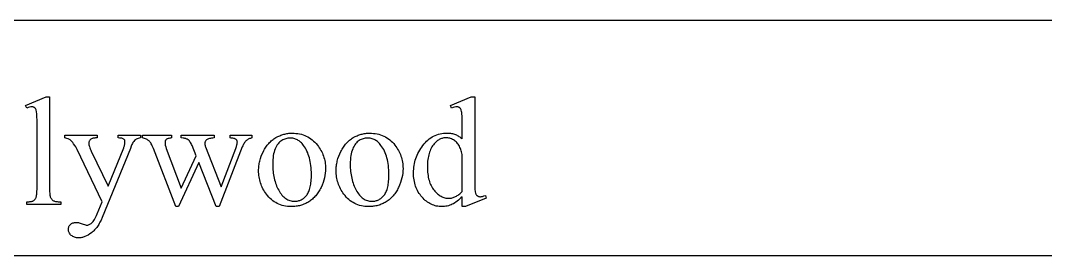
# Model space of a CAD drawing. Extents: x -4 to 204, y -54 to 64.
# Drawn here: x 82.76 to 91.48, y 58.37 to 60.37 of the extents above; entities that cross this region are included whole.
import ezdxf

# ---------------------------------------------------------------- set-up
doc = ezdxf.new("R2010")
doc.units = 0
doc.header["$MEASUREMENT"] = 0
doc.layers.add('LAYER_1', color=3, linetype='CONTINUOUS')

msp = doc.modelspace()

# ---------------------------------------------------------------- linework, layer by layer
at = {"layer": 'LAYER_1'}
for points in [[(74.07673, 58.37219), (96.82673, 58.37219), (96.82673, 60.37219), (74.07673, 60.37219)], [(83.01246, 59.72177), (83.01246, 58.93958), (83.01296, 58.91423), (83.01359, 58.90331), (83.01447, 58.89355), (83.0156, 58.88496), (83.01699, 58.87754), (83.01862, 58.87128), (83.02051, 58.86619), (83.02266, 58.86182), (83.02507, 58.85772), (83.02777, 58.85389), (83.03073, 58.85034), (83.03396, 58.84705), (83.03747, 58.84404), (83.04124, 58.8413), (83.04529, 58.83883), (83.04993, 58.83664), (83.05547, 58.83475), (83.06192, 58.83314), (83.06927, 58.83183), (83.07753, 58.83081), (83.0867, 58.83008), (83.09677, 58.82964), (83.10774, 58.8295), (83.10774, 58.80632), (82.81868, 58.80632), (82.81868, 58.8295), (82.83735, 58.83002), (82.84548, 58.83067), (82.8528, 58.83159), (82.85932, 58.83277), (82.86504, 58.8342), (82.86994, 58.8359), (82.87405, 58.83787), (82.87765, 58.84013), (82.88105, 58.84273), (82.88425, 58.84568), (82.88725, 58.84897), (82.89004, 58.8526), (82.89264, 58.85658), (82.89503, 58.86089), (82.89722, 58.86555), (82.89919, 58.87093), (82.90089, 58.87742), (82.90232, 58.88501), (82.9035, 58.89371), (82.90442, 58.90352), (82.90507, 58.91444), (82.90559, 58.93958), (82.90559, 59.4752), (82.90531, 59.52029), (82.90447, 59.55576), (82.90306, 59.58161), (82.90214, 59.59093), (82.90109, 59.59784), (82.89849, 59.60837), (82.89694, 59.61295), (82.89521, 59.61708), (82.89332, 59.62075), (82.89125, 59.62398), (82.88901, 59.62675), (82.8866, 59.62907), (82.88402, 59.63103), (82.88127, 59.63273), (82.87835, 59.63417), (82.87526, 59.63534), (82.86856, 59.63691), (82.86117, 59.63744), (82.85685, 59.63728), (82.85224, 59.63679), (82.84218, 59.63486), (82.831, 59.63164), (82.81868, 59.62714), (82.80774, 59.64967), (82.98349, 59.72177)], [(86.52233, 58.87263), (86.51158, 58.86176), (86.50089, 58.85169), (86.49025, 58.84241), (86.47968, 58.83392), (86.46917, 58.82623), (86.45872, 58.81934), (86.44833, 58.81324), (86.438, 58.80793), (86.4276, 58.80333), (86.41699, 58.79934), (86.40619, 58.79597), (86.39519, 58.7932), (86.38398, 58.79106), (86.37257, 58.78952), (86.36097, 58.7886), (86.34916, 58.7883), (86.33718, 58.78861), (86.3254, 58.78956), (86.3138, 58.79114), (86.3024, 58.79334), (86.29119, 58.79619), (86.28017, 58.79966), (86.26934, 58.80376), (86.25871, 58.80849), (86.24826, 58.81386), (86.238, 58.81986), (86.22794, 58.82648), (86.21807, 58.83374), (86.20839, 58.84163), (86.19889, 58.85015), (86.1896, 58.85931), (86.18049, 58.86909), (86.17176, 58.87937), (86.16359, 58.89001), (86.15598, 58.90101), (86.14894, 58.91236), (86.14246, 58.92408), (86.13655, 58.93616), (86.1312, 58.94859), (86.12641, 58.96139), (86.12218, 58.97455), (86.11852, 58.98806), (86.11543, 59.00194), (86.11289, 59.01617), (86.11092, 59.03077), (86.10951, 59.04572), (86.10867, 59.06103), (86.10838, 59.07671), (86.1087, 59.09248), (86.10963, 59.10808), (86.11119, 59.12351), (86.11337, 59.13877), (86.11618, 59.15387), (86.11961, 59.16879), (86.12366, 59.18355), (86.12834, 59.19814), (86.13364, 59.21256), (86.13957, 59.22681), (86.14612, 59.2409), (86.15329, 59.25481), (86.16108, 59.26856), (86.1695, 59.28214), (86.17855, 59.29555), (86.18821, 59.30879), (86.19837, 59.32153), (86.20888, 59.33346), (86.21975, 59.34456), (86.23098, 59.35484), (86.24257, 59.3643), (86.25451, 59.37293), (86.26681, 59.38074), (86.27947, 59.38773), (86.29248, 59.3939), (86.30585, 59.39924), (86.31958, 59.40377), (86.33367, 59.40747), (86.34811, 59.41035), (86.36291, 59.4124), (86.37806, 59.41364), (86.39358, 59.41405), (86.40321, 59.41385), (86.41263, 59.41327), (86.42184, 59.4123), (86.43084, 59.41095), (86.43962, 59.40921), (86.4482, 59.40708), (86.45656, 59.40456), (86.46471, 59.40165), (86.47266, 59.39836), (86.48039, 59.39468), (86.48791, 59.39062), (86.49521, 59.38616), (86.50231, 59.38132), (86.5092, 59.37609), (86.51587, 59.37048), (86.52233, 59.36448), (86.52233, 59.47327), (86.52203, 59.51894), (86.52113, 59.55487), (86.51962, 59.58107), (86.51864, 59.59051), (86.5175, 59.59752), (86.51475, 59.60819), (86.51311, 59.61282), (86.51131, 59.617), (86.50933, 59.62071), (86.50718, 59.62396), (86.50486, 59.62674), (86.50238, 59.62907), (86.49972, 59.63103), (86.4969, 59.63273), (86.49393, 59.63417), (86.49079, 59.63534), (86.48403, 59.63691), (86.47662, 59.63744), (86.46757, 59.63679), (86.45715, 59.63486), (86.44536, 59.63164), (86.4322, 59.62714), (86.42383, 59.64967), (86.59959, 59.72177), (86.62856, 59.72177), (86.62856, 59.04001), (86.62886, 58.99324), (86.62976, 58.95656), (86.63127, 58.92999), (86.63225, 58.92049), (86.63338, 58.91351), (86.63616, 58.90295), (86.63782, 58.89832), (86.63966, 58.89412), (86.64168, 58.89035), (86.64389, 58.88701), (86.64627, 58.88411), (86.64883, 58.88164), (86.65437, 58.8777), (86.6573, 58.87615), (86.66034, 58.87488), (86.6635, 58.8739), (86.66676, 58.87319), (86.67362, 58.87263), (86.67815, 58.8728), (86.68304, 58.87331), (86.6939, 58.87537), (86.70621, 58.87879), (86.71997, 58.88357), (86.72705, 58.86104), (86.55195, 58.7883), (86.52233, 58.7883)], [(83.1425, 59.39602), (83.4174, 59.39602), (83.4174, 59.3722), (83.40388, 59.3722), (83.39686, 59.372), (83.3903, 59.37142), (83.38419, 59.37044), (83.37853, 59.36906), (83.37332, 59.3673), (83.36857, 59.36514), (83.36427, 59.36259), (83.36042, 59.35965), (83.35703, 59.35641), (83.35409, 59.35299), (83.3516, 59.34937), (83.34956, 59.34556), (83.34797, 59.34157), (83.34684, 59.33738), (83.34616, 59.333), (83.34594, 59.32842), (83.34627, 59.32185), (83.34727, 59.31466), (83.34892, 59.30688), (83.35125, 59.29849), (83.35424, 59.2895), (83.35789, 59.2799), (83.3622, 59.2697), (83.36718, 59.2589), (83.51074, 58.96147), (83.64272, 59.28722), (83.64528, 59.29381), (83.64751, 59.30038), (83.64939, 59.30693), (83.65093, 59.31346), (83.65212, 59.31996), (83.65298, 59.32645), (83.65349, 59.33292), (83.65366, 59.33937), (83.65338, 59.3448), (83.65254, 59.34951), (83.65113, 59.35349), (83.64916, 59.35675), (83.64622, 59.36011), (83.64256, 59.36311), (83.63817, 59.36574), (83.63306, 59.36802), (83.62654, 59.36985), (83.61793, 59.37115), (83.60723, 59.37194), (83.59444, 59.3722), (83.59444, 59.39602), (83.78628, 59.39602), (83.78628, 59.3722), (83.77505, 59.37059), (83.7652, 59.36834), (83.75671, 59.36544), (83.74959, 59.3619), (83.74299, 59.35719), (83.73607, 59.3508), (83.72882, 59.34271), (83.72126, 59.33293), (83.71772, 59.32645), (83.71289, 59.31603), (83.70677, 59.30167), (83.69937, 59.28336), (83.45924, 58.69495), (83.45021, 58.6742), (83.44051, 58.65475), (83.43541, 58.64552), (83.43014, 58.63662), (83.4247, 58.62804), (83.41909, 58.61979), (83.41331, 58.61186), (83.40736, 58.60427), (83.40125, 58.597), (83.39497, 58.59005), (83.38851, 58.58344), (83.38189, 58.57715), (83.3751, 58.57118), (83.36815, 58.56555), (83.35413, 58.55529), (83.34024, 58.5464), (83.32649, 58.53887), (83.31286, 58.53272), (83.3061, 58.53015), (83.29937, 58.52793), (83.29267, 58.52605), (83.28601, 58.52451), (83.27937, 58.52331), (83.27277, 58.52246), (83.26621, 58.52194), (83.25967, 58.52177), (83.25039, 58.52211), (83.24152, 58.52314), (83.23309, 58.52485), (83.22507, 58.52724), (83.21747, 58.53032), (83.2103, 58.53408), (83.20355, 58.53853), (83.19722, 58.54366), (83.19149, 58.54923), (83.18652, 58.55501), (83.18232, 58.56098), (83.17888, 58.56716), (83.1762, 58.57354), (83.17429, 58.58011), (83.17314, 58.58689), (83.17276, 58.59387), (83.17304, 58.60047), (83.17387, 58.60673), (83.17525, 58.61266), (83.17719, 58.61826), (83.17968, 58.62352), (83.18272, 58.62846), (83.18632, 58.63306), (83.19047, 58.63733), (83.1951, 58.64118), (83.20014, 58.64451), (83.2056, 58.64733), (83.21147, 58.64964), (83.21775, 58.65144), (83.22444, 58.65272), (83.23155, 58.65349), (83.23907, 58.65375), (83.24462, 58.65352), (83.25066, 58.65286), (83.25718, 58.65175), (83.26418, 58.6502), (83.27963, 58.64578), (83.29701, 58.63958), (83.30868, 58.63536), (83.31793, 58.63234), (83.32477, 58.63053), (83.3292, 58.62993), (83.33408, 58.63024), (83.33908, 58.63117), (83.34418, 58.63273), (83.3494, 58.63492), (83.35472, 58.63772), (83.36016, 58.64115), (83.36571, 58.64521), (83.37137, 58.64988), (83.37709, 58.65546), (83.38281, 58.6622), (83.38855, 58.6701), (83.3943, 58.67917), (83.40006, 58.68942), (83.40583, 58.70082), (83.41161, 58.7134), (83.4174, 58.72714), (83.45924, 58.8295), (83.24744, 59.27435), (83.24189, 59.28493), (83.23489, 59.29672), (83.22644, 59.30971), (83.21654, 59.32392), (83.20885, 59.33426), (83.20189, 59.34275), (83.19566, 59.34939), (83.19014, 59.35417), (83.18616, 59.35671), (83.18161, 59.35916), (83.17083, 59.36383), (83.15779, 59.36818), (83.1425, 59.3722)], [(83.80238, 59.39602), (84.04959, 59.39602), (84.04959, 59.3722), (84.04142, 59.37145), (84.03399, 59.37047), (84.0273, 59.36927), (84.02134, 59.36786), (84.01611, 59.36622), (84.01162, 59.36435), (84.00787, 59.36227), (84.00484, 59.35997), (84.00235, 59.35742), (84.0002, 59.35462), (83.99837, 59.35155), (83.99688, 59.34822), (83.99571, 59.34463), (83.99488, 59.34078), (83.99439, 59.33666), (83.99422, 59.33229), (83.99439, 59.32717), (83.9949, 59.32178), (83.99696, 59.31024), (84.00038, 59.29764), (84.00516, 59.284), (84.13135, 58.94473), (84.25817, 59.22091), (84.22469, 59.30782), (84.22068, 59.31711), (84.21636, 59.32565), (84.21175, 59.33344), (84.20683, 59.34049), (84.20161, 59.3468), (84.19608, 59.35236), (84.19026, 59.35718), (84.18413, 59.36126), (84.18021, 59.3634), (84.17552, 59.36532), (84.17007, 59.36702), (84.16386, 59.3685), (84.15687, 59.36976), (84.14913, 59.37079), (84.13135, 59.3722), (84.13135, 59.39602), (84.41203, 59.39602), (84.41203, 59.3722), (84.40087, 59.37152), (84.39055, 59.37043), (84.38107, 59.36894), (84.37244, 59.36705), (84.36465, 59.36476), (84.35771, 59.36206), (84.35162, 59.35896), (84.34637, 59.35546), (84.34335, 59.3527), (84.34073, 59.34955), (84.33852, 59.34602), (84.33671, 59.3421), (84.3353, 59.33781), (84.3343, 59.33313), (84.33369, 59.32807), (84.33349, 59.32263), (84.33381, 59.31615), (84.33478, 59.30959), (84.33639, 59.30295), (84.33864, 59.29624), (84.47255, 58.95761), (84.5968, 59.284), (84.60243, 59.3005), (84.60645, 59.31523), (84.60786, 59.32193), (84.60887, 59.32818), (84.60947, 59.334), (84.60967, 59.33937), (84.60948, 59.34239), (84.60889, 59.34532), (84.60791, 59.34818), (84.60653, 59.35096), (84.60477, 59.35365), (84.60261, 59.35627), (84.60006, 59.3588), (84.59712, 59.36126), (84.5936, 59.36354), (84.58933, 59.36556), (84.58431, 59.36732), (84.57853, 59.36882), (84.572, 59.37006), (84.56471, 59.37103), (84.55667, 59.37175), (84.54787, 59.3722), (84.54787, 59.39602), (84.73392, 59.39602), (84.73392, 59.3722), (84.72703, 59.37092), (84.72038, 59.36918), (84.71396, 59.36698), (84.70777, 59.36431), (84.70181, 59.36119), (84.69608, 59.3576), (84.69058, 59.35354), (84.68532, 59.34902), (84.68028, 59.34405), (84.67548, 59.3386), (84.67091, 59.3327), (84.66657, 59.32633), (84.66246, 59.3195), (84.65858, 59.31221), (84.65493, 59.30445), (84.65152, 59.29624), (84.45452, 58.7883), (84.42813, 58.7883), (84.2807, 59.1649), (84.10881, 58.7883), (84.08499, 58.7883), (83.89572, 59.284), (83.89107, 59.29527), (83.88643, 59.30559), (83.88181, 59.31495), (83.87721, 59.32335), (83.87264, 59.3308), (83.86808, 59.3373), (83.86354, 59.34283), (83.85903, 59.34742), (83.8542, 59.35139), (83.84873, 59.35512), (83.84261, 59.3586), (83.83585, 59.36182), (83.82845, 59.36479), (83.8204, 59.36751), (83.81171, 59.36998), (83.80238, 59.3722)], [(85.07577, 59.4134), (85.0923, 59.41301), (85.10842, 59.41181), (85.12412, 59.40983), (85.13942, 59.40705), (85.1543, 59.40347), (85.16877, 59.3991), (85.18283, 59.39393), (85.19647, 59.38797), (85.20971, 59.38122), (85.22253, 59.37367), (85.23493, 59.36533), (85.24693, 59.35619), (85.25851, 59.34625), (85.26968, 59.33553), (85.28044, 59.324), (85.29079, 59.31169), (85.29913, 59.30072), (85.30693, 59.28956), (85.3142, 59.27819), (85.32092, 59.26662), (85.32711, 59.25485), (85.33276, 59.24288), (85.33788, 59.23071), (85.34245, 59.21834), (85.34649, 59.20576), (85.34998, 59.19299), (85.35294, 59.18001), (85.35537, 59.16684), (85.35725, 59.15346), (85.35859, 59.13988), (85.3594, 59.1261), (85.35967, 59.11211), (85.35908, 59.09229), (85.3573, 59.0724), (85.35433, 59.05245), (85.35018, 59.03245), (85.34483, 59.01238), (85.33831, 58.99225), (85.33059, 58.97206), (85.32169, 58.95181), (85.31683, 58.94183), (85.31175, 58.93216), (85.30644, 58.9228), (85.30091, 58.91375), (85.29515, 58.90501), (85.28917, 58.89659), (85.28297, 58.88848), (85.27654, 58.88068), (85.26989, 58.87319), (85.26302, 58.86601), (85.25592, 58.85915), (85.2486, 58.85259), (85.24105, 58.84635), (85.23328, 58.84042), (85.22529, 58.8348), (85.21707, 58.8295), (85.20869, 58.82451), (85.20018, 58.81984), (85.19156, 58.81549), (85.18281, 58.81147), (85.17395, 58.80777), (85.16497, 58.80439), (85.15588, 58.80133), (85.14666, 58.7986), (85.13733, 58.79618), (85.12788, 58.79409), (85.11831, 58.79232), (85.10862, 58.79087), (85.09881, 58.78974), (85.08889, 58.78894), (85.07885, 58.78846), (85.06868, 58.7883), (85.05224, 58.78871), (85.03622, 58.78995), (85.02063, 58.79203), (85.00547, 58.79493), (84.99074, 58.79867), (84.97643, 58.80323), (84.96255, 58.80863), (84.9491, 58.81485), (84.93608, 58.8219), (84.92348, 58.82979), (84.91131, 58.8385), (84.89957, 58.84805), (84.88826, 58.85842), (84.87737, 58.86962), (84.86691, 58.88166), (84.85688, 58.89452), (84.84885, 58.90579), (84.84134, 58.91723), (84.83435, 58.92884), (84.82787, 58.94063), (84.82191, 58.95258), (84.81647, 58.96471), (84.81155, 58.97701), (84.80715, 58.98948), (84.80326, 59.00211), (84.7999, 59.01492), (84.79705, 59.02791), (84.79472, 59.04106), (84.7929, 59.05438), (84.79161, 59.06788), (84.79083, 59.08154), (84.79057, 59.09538), (84.79073, 59.10551), (84.7912, 59.11564), (84.79199, 59.12576), (84.79309, 59.13587), (84.7945, 59.14598), (84.79623, 59.15608), (84.79827, 59.16617), (84.80063, 59.17625), (84.8033, 59.18633), (84.80629, 59.19639), (84.81321, 59.21651), (84.82138, 59.23659), (84.83081, 59.25664), (84.83594, 59.2665), (84.84126, 59.27603), (84.84679, 59.28523), (84.85252, 59.2941), (84.85844, 59.30265), (84.86456, 59.31087), (84.87088, 59.31876), (84.8774, 59.32633), (84.88412, 59.33357), (84.89104, 59.34048), (84.89815, 59.34707), (84.90547, 59.35333), (84.91298, 59.35926), (84.92069, 59.36487), (84.9286, 59.37015), (84.93671, 59.3751), (84.95325, 59.38408), (84.97003, 59.39186), (84.97851, 59.3953), (84.98705, 59.39844), (84.99565, 59.40128), (85.00431, 59.40383), (85.01303, 59.40607), (85.02181, 59.40802), (85.03065, 59.40966), (85.03955, 59.41101), (85.04852, 59.41206), (85.05754, 59.4128), (85.06662, 59.41325)], [(85.73499, 59.4134), (85.75153, 59.41301), (85.76764, 59.41181), (85.78335, 59.40983), (85.79865, 59.40705), (85.81353, 59.40347), (85.828, 59.3991), (85.84206, 59.39393), (85.8557, 59.38797), (85.86893, 59.38122), (85.88175, 59.37367), (85.89416, 59.36533), (85.90616, 59.35619), (85.91774, 59.34625), (85.92891, 59.33553), (85.93967, 59.324), (85.95001, 59.31169), (85.95836, 59.30072), (85.96616, 59.28956), (85.97342, 59.27819), (85.98015, 59.26662), (85.98634, 59.25485), (85.99199, 59.24288), (85.9971, 59.23071), (86.00168, 59.21834), (86.00571, 59.20576), (86.00921, 59.19299), (86.01217, 59.18001), (86.01459, 59.16684), (86.01648, 59.15346), (86.01782, 59.13988), (86.01863, 59.1261), (86.0189, 59.11211), (86.01831, 59.09229), (86.01652, 59.0724), (86.01356, 59.05245), (86.0094, 59.03245), (86.00406, 59.01238), (85.99753, 58.99225), (85.98982, 58.97206), (85.98092, 58.95181), (85.97606, 58.94183), (85.97097, 58.93216), (85.96567, 58.9228), (85.96013, 58.91375), (85.95438, 58.90501), (85.9484, 58.89659), (85.9422, 58.88848), (85.93577, 58.88068), (85.92912, 58.87319), (85.92225, 58.86601), (85.91515, 58.85915), (85.90783, 58.85259), (85.90028, 58.84635), (85.89251, 58.84042), (85.88452, 58.8348), (85.8763, 58.8295), (85.86791, 58.82451), (85.85941, 58.81984), (85.85078, 58.81549), (85.84204, 58.81147), (85.83318, 58.80777), (85.8242, 58.80439), (85.8151, 58.80133), (85.80589, 58.7986), (85.79656, 58.79618), (85.7871, 58.79409), (85.77753, 58.79232), (85.76785, 58.79087), (85.75804, 58.78974), (85.74812, 58.78894), (85.73807, 58.78846), (85.72791, 58.7883), (85.71147, 58.78871), (85.69545, 58.78995), (85.67986, 58.79203), (85.6647, 58.79493), (85.64997, 58.79867), (85.63566, 58.80323), (85.62178, 58.80863), (85.60833, 58.81485), (85.59531, 58.8219), (85.58271, 58.82979), (85.57054, 58.8385), (85.5588, 58.84805), (85.54749, 58.85842), (85.5366, 58.86962), (85.52614, 58.88166), (85.51611, 58.89452), (85.50808, 58.90579), (85.50057, 58.91723), (85.49357, 58.92884), (85.4871, 58.94063), (85.48114, 58.95258), (85.4757, 58.96471), (85.47078, 58.97701), (85.46638, 58.98948), (85.46249, 59.00211), (85.45912, 59.01492), (85.45628, 59.02791), (85.45394, 59.04106), (85.45213, 59.05438), (85.45084, 59.06788), (85.45006, 59.08154), (85.4498, 59.09538), (85.44996, 59.10551), (85.45043, 59.11564), (85.45121, 59.12576), (85.45231, 59.13587), (85.45373, 59.14598), (85.45546, 59.15608), (85.4575, 59.16617), (85.45986, 59.17625), (85.46253, 59.18633), (85.46552, 59.19639), (85.47243, 59.21651), (85.48061, 59.23659), (85.49004, 59.25664), (85.49516, 59.2665), (85.50049, 59.27603), (85.50602, 59.28523), (85.51174, 59.2941), (85.51767, 59.30265), (85.52379, 59.31087), (85.53011, 59.31876), (85.53663, 59.32633), (85.54335, 59.33357), (85.55026, 59.34048), (85.55738, 59.34707), (85.56469, 59.35333), (85.57221, 59.35926), (85.57992, 59.36487), (85.58783, 59.37015), (85.59594, 59.3751), (85.61247, 59.38408), (85.62925, 59.39186), (85.63773, 59.3953), (85.64627, 59.39844), (85.65487, 59.40128), (85.66353, 59.40383), (85.67226, 59.40607), (85.68104, 59.40802), (85.68988, 59.40966), (85.69878, 59.41101), (85.70774, 59.41206), (85.71677, 59.4128), (85.72585, 59.41325)], [(85.05581, 59.37156), (85.04727, 59.37124), (85.03873, 59.37029), (85.03017, 59.36871), (85.02161, 59.36649), (85.01303, 59.36364), (85.00445, 59.36015), (84.99585, 59.35603), (84.98725, 59.35128), (84.97884, 59.34573), (84.97085, 59.33923), (84.96327, 59.33177), (84.9561, 59.32335), (84.94935, 59.31398), (84.94301, 59.30366), (84.93708, 59.29238), (84.93156, 59.28014), (84.92658, 59.26697), (84.92227, 59.2529), (84.91861, 59.23792), (84.91563, 59.22204), (84.9133, 59.20525), (84.91164, 59.18756), (84.91065, 59.16896), (84.91032, 59.14945), (84.91051, 59.1335), (84.91111, 59.11782), (84.91211, 59.10242), (84.91351, 59.08729), (84.91531, 59.07244), (84.91751, 59.05787), (84.92011, 59.04357), (84.92311, 59.02955), (84.92651, 59.01581), (84.93031, 59.00234), (84.93451, 58.98915), (84.9391, 58.97624), (84.9441, 58.9636), (84.9495, 58.95124), (84.9553, 58.93916), (84.9615, 58.92735), (84.96802, 58.91605), (84.9748, 58.90547), (84.98183, 58.89563), (84.98912, 58.88651), (84.99666, 58.87812), (85.00445, 58.87047), (85.0125, 58.86354), (85.0208, 58.85734), (85.02936, 58.85187), (85.03817, 58.84713), (85.04723, 58.84312), (85.05655, 58.83984), (85.06613, 58.83729), (85.07595, 58.83546), (85.08603, 58.83437), (85.09637, 58.834), (85.10409, 58.8342), (85.11164, 58.83481), (85.11901, 58.83581), (85.12622, 58.83722), (85.13326, 58.83903), (85.14012, 58.84125), (85.14682, 58.84386), (85.15334, 58.84688), (85.15969, 58.8503), (85.16587, 58.85412), (85.17188, 58.85835), (85.17772, 58.86297), (85.18339, 58.868), (85.18889, 58.87343), (85.19422, 58.87927), (85.19937, 58.88551), (85.20428, 58.89223), (85.20888, 58.89954), (85.21315, 58.90742), (85.21711, 58.91588), (85.22076, 58.92492), (85.22409, 58.93454), (85.2271, 58.94474), (85.22979, 58.95552), (85.23217, 58.96687), (85.23423, 58.9788), (85.23597, 58.99131), (85.23739, 59.0044), (85.2385, 59.01807), (85.2393, 59.03232), (85.23977, 59.04714), (85.23993, 59.06254), (85.23966, 59.08192), (85.23887, 59.10077), (85.23755, 59.1191), (85.2357, 59.1369), (85.23333, 59.15418), (85.23042, 59.17094), (85.22699, 59.18718), (85.22303, 59.20289), (85.21854, 59.21808), (85.21352, 59.23274), (85.20798, 59.24689), (85.20191, 59.26051), (85.1953, 59.2736), (85.18818, 59.28618), (85.18052, 59.29823), (85.17233, 59.30975), (85.16652, 59.31724), (85.16051, 59.32424), (85.15431, 59.33076), (85.14791, 59.33679), (85.14131, 59.34235), (85.13452, 59.34742), (85.12753, 59.352), (85.12035, 59.35611), (85.11297, 59.35973), (85.10539, 59.36287), (85.09762, 59.36552), (85.08965, 59.36769), (85.08148, 59.36938), (85.07312, 59.37059), (85.06456, 59.37132)], [(85.71504, 59.37156), (85.7065, 59.37124), (85.69796, 59.37029), (85.6894, 59.36871), (85.68084, 59.36649), (85.67226, 59.36364), (85.66367, 59.36015), (85.65508, 59.35603), (85.64647, 59.35128), (85.63807, 59.34573), (85.63008, 59.33923), (85.6225, 59.33177), (85.61533, 59.32335), (85.60858, 59.31398), (85.60223, 59.30366), (85.5963, 59.29238), (85.59079, 59.28014), (85.58581, 59.26697), (85.58149, 59.2529), (85.57784, 59.23792), (85.57485, 59.22204), (85.57253, 59.20525), (85.57087, 59.18756), (85.56987, 59.16896), (85.56954, 59.14945), (85.56974, 59.1335), (85.57034, 59.11782), (85.57134, 59.10242), (85.57274, 59.08729), (85.57454, 59.07244), (85.57674, 59.05787), (85.57934, 59.04357), (85.58234, 59.02955), (85.58574, 59.01581), (85.58953, 59.00234), (85.59373, 58.98915), (85.59833, 58.97624), (85.60333, 58.9636), (85.60873, 58.95124), (85.61453, 58.93916), (85.62072, 58.92735), (85.62725, 58.91605), (85.63403, 58.90547), (85.64106, 58.89563), (85.64834, 58.88651), (85.65589, 58.87812), (85.66368, 58.87047), (85.67173, 58.86354), (85.68003, 58.85734), (85.68859, 58.85187), (85.6974, 58.84713), (85.70646, 58.84312), (85.71578, 58.83984), (85.72535, 58.83729), (85.73518, 58.83546), (85.74526, 58.83437), (85.75559, 58.834), (85.76331, 58.8342), (85.77086, 58.83481), (85.77824, 58.83581), (85.78545, 58.83722), (85.79249, 58.83903), (85.79935, 58.84125), (85.80605, 58.84386), (85.81257, 58.84688), (85.81892, 58.8503), (85.8251, 58.85412), (85.83111, 58.85835), (85.83695, 58.86297), (85.84262, 58.868), (85.84812, 58.87343), (85.85344, 58.87927), (85.8586, 58.88551), (85.86351, 58.89223), (85.8681, 58.89954), (85.87238, 58.90742), (85.87634, 58.91588), (85.87999, 58.92492), (85.88331, 58.93454), (85.88632, 58.94474), (85.88902, 58.95552), (85.89139, 58.96687), (85.89345, 58.9788), (85.8952, 58.99131), (85.89662, 59.0044), (85.89773, 59.01807), (85.89852, 59.03232), (85.899, 59.04714), (85.89916, 59.06254), (85.89889, 59.08192), (85.8981, 59.10077), (85.89678, 59.1191), (85.89493, 59.1369), (85.89256, 59.15418), (85.88965, 59.17094), (85.88622, 59.18718), (85.88226, 59.20289), (85.87777, 59.21808), (85.87275, 59.23274), (85.86721, 59.24689), (85.86113, 59.26051), (85.85453, 59.2736), (85.8474, 59.28618), (85.83975, 59.29823), (85.83156, 59.30975), (85.82575, 59.31724), (85.81974, 59.32424), (85.81354, 59.33076), (85.80714, 59.33679), (85.80054, 59.34235), (85.79375, 59.34742), (85.78676, 59.352), (85.77957, 59.35611), (85.77219, 59.35973), (85.76462, 59.36287), (85.75684, 59.36552), (85.74887, 59.36769), (85.74071, 59.36938), (85.73235, 59.37059), (85.72379, 59.37132)], [(86.52233, 58.91769), (86.52233, 59.22156), (86.52113, 59.23238), (86.51944, 59.24296), (86.51726, 59.2533), (86.51461, 59.2634), (86.51147, 59.27326), (86.50785, 59.28288), (86.50374, 59.29225), (86.49916, 59.30139), (86.49413, 59.31012), (86.48872, 59.3183), (86.48291, 59.32593), (86.4767, 59.33301), (86.47011, 59.33953), (86.46312, 59.3455), (86.45575, 59.35092), (86.44798, 59.35578), (86.44003, 59.36008), (86.43214, 59.36381), (86.4243, 59.36696), (86.41651, 59.36955), (86.40877, 59.37155), (86.40108, 59.37299), (86.39344, 59.37385), (86.38585, 59.37413), (86.37882, 59.37393), (86.37188, 59.37334), (86.36504, 59.37234), (86.35829, 59.37095), (86.35164, 59.36917), (86.34508, 59.36698), (86.33862, 59.3644), (86.33226, 59.36142), (86.32599, 59.35804), (86.31981, 59.35427), (86.31374, 59.35009), (86.30775, 59.34552), (86.30187, 59.34056), (86.29607, 59.33519), (86.29038, 59.32943), (86.28478, 59.32327), (86.27768, 59.31466), (86.27105, 59.30557), (86.26487, 59.29599), (86.25915, 59.28593), (86.25388, 59.27539), (86.24908, 59.26437), (86.24473, 59.25286), (86.24084, 59.24087), (86.23741, 59.2284), (86.23443, 59.21544), (86.23192, 59.202), (86.22986, 59.18808), (86.22825, 59.17368), (86.22711, 59.15879), (86.22642, 59.14342), (86.22619, 59.12757), (86.22642, 59.11155), (86.22708, 59.09601), (86.22819, 59.08094), (86.22974, 59.06635), (86.23173, 59.05223), (86.23416, 59.03859), (86.23704, 59.02542), (86.24036, 59.01273), (86.24412, 59.00052), (86.24832, 58.98878), (86.25297, 58.97751), (86.25806, 58.96672), (86.26359, 58.95641), (86.26957, 58.94657), (86.27599, 58.9372), (86.28285, 58.92832), (86.28998, 58.91994), (86.29721, 58.9121), (86.30454, 58.9048), (86.31198, 58.89804), (86.31951, 58.89182), (86.32715, 58.88614), (86.33488, 58.88101), (86.34272, 58.87641), (86.35066, 58.87236), (86.35869, 58.86884), (86.36683, 58.86587), (86.37507, 58.86344), (86.38341, 58.86154), (86.39185, 58.86019), (86.40039, 58.85938), (86.40903, 58.85911), (86.41634, 58.85934), (86.42361, 58.86003), (86.43086, 58.86117), (86.43808, 58.86277), (86.44527, 58.86483), (86.45242, 58.86735), (86.45955, 58.87032), (86.46665, 58.87376), (86.47371, 58.87765), (86.48075, 58.88199), (86.48775, 58.8868), (86.49473, 58.89206), (86.50168, 58.89778), (86.50859, 58.90396), (86.51548, 58.9106)]]:
    msp.add_lwpolyline(points, close=True, dxfattribs=at)

doc.saveas('drawing.dxf')
